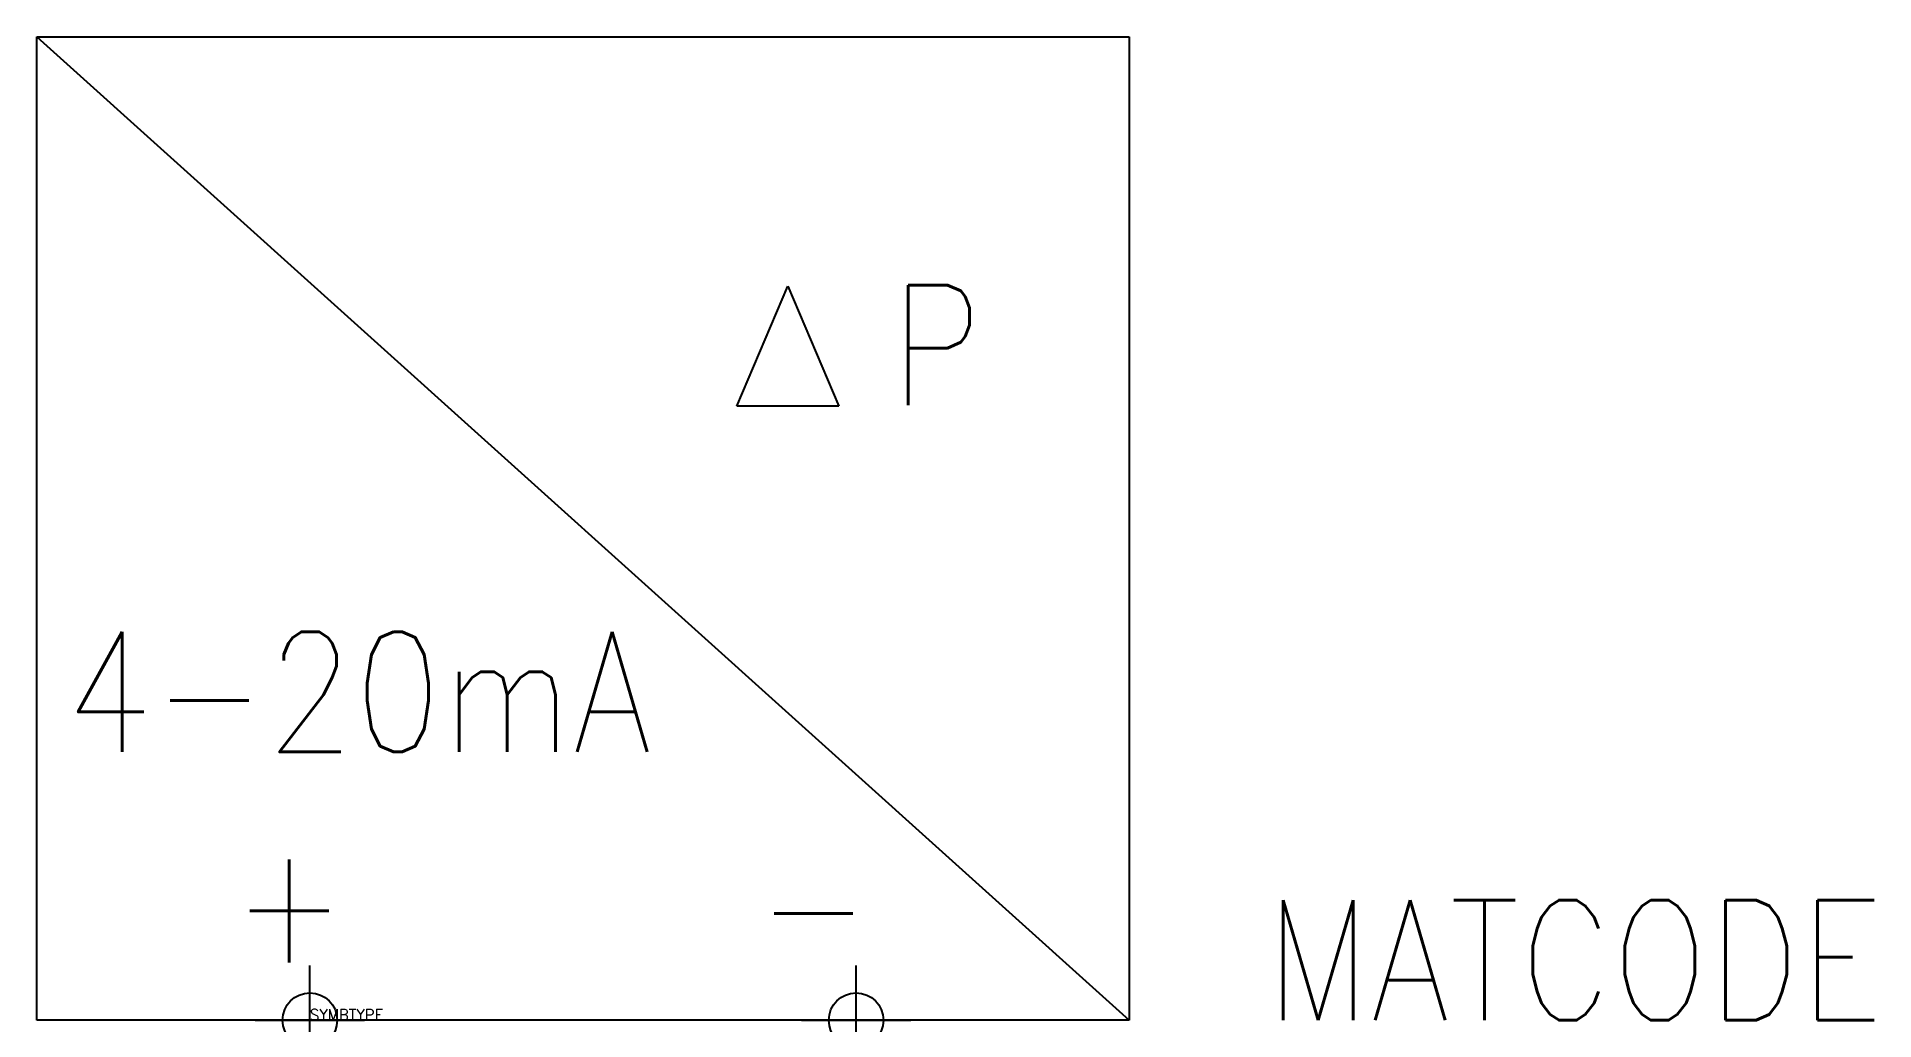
# Model space of a CAD drawing. Extents: x 32.5 to 66.1, y 141 to 159.
import ezdxf

# ---------------------------------------------------------------- set-up
doc = ezdxf.new("R2010")
doc.units = 0
doc.header["$LTSCALE"] = 6
doc.header["$MEASUREMENT"] = 0
doc.header["$PDMODE"] = 34
doc.layers.get('0').update_dxf_attribs({"linetype": 'CONTINUOUS'})
for name, color, linetype in [('1', 8, 'CONTINUOUS'), ('10', 8, 'CONTINUOUS'), ('12', 30, 'CONTINUOUS'), ('3', 30, 'CONTINUOUS'), ('C', 7, 'CONTINUOUS')]:
    doc.layers.add(name, color=color, linetype=linetype)
doc.styles.add('ROMANS', font='ROMANS', dxfattribs={"width": 0.85})
doc.styles.get("Standard").update_dxf_attribs({"font": 'simplex', "width": 0.85})

msp = doc.modelspace()

# ---------------------------------------------------------------- linework, layer by layer
at = {"layer": '1'}
msp.add_line((32.5, 159), (52.5, 141), dxfattribs=at)
at = {"layer": '10'}
for p, q in [((45.319, 152.238), (46.253, 154.436)), ((46.253, 154.436), (47.186, 152.238)), ((47.186, 152.238), (45.319, 152.238))]:
    msp.add_line(p, q, dxfattribs=at)
at = {"layer": '3'}
for p, q in [((32.5, 141), (32.5, 159)), ((32.5, 159), (52.5, 159)), ((52.5, 159), (52.5, 141)), ((52.5, 141), (32.5, 141))]:
    msp.add_line(p, q, dxfattribs=at)
at = {"layer": 'C', "color": 1}
msp.add_point((37.5, 141), dxfattribs=at)
at = {"layer": 'C', "color": 2}
msp.add_point((47.5, 141), dxfattribs=at)

# ---------------------------------------------------------------- texts
at = {"flags": 1}
msp.add_attdef('SYMBTYPE', (37.5, 141), 'TL', height=0.2, dxfattribs=at)
at = {"layer": '1', "style": 'ROMANS', "width": 0.85}
for tag, p, s in [('+', (36.082, 142.057), '+'), ('-', (45.678, 142.008), '-')]:
    msp.add_attdef(tag, p, s, height=2.2, dxfattribs=at)
at = {"layer": '10', "width": 0.85}
for s, p in [('P', (48.133, 152.255)), ('4-20mA', (33.019, 145.91))]:
    msp.add_text(s, height=2.2, dxfattribs=at).set_placement(p)
at = {"layer": '12', "width": 0.85}
msp.add_attdef('MATCODE', (55, 141), '', height=2.2, dxfattribs=at)

doc.saveas('drawing.dxf')
